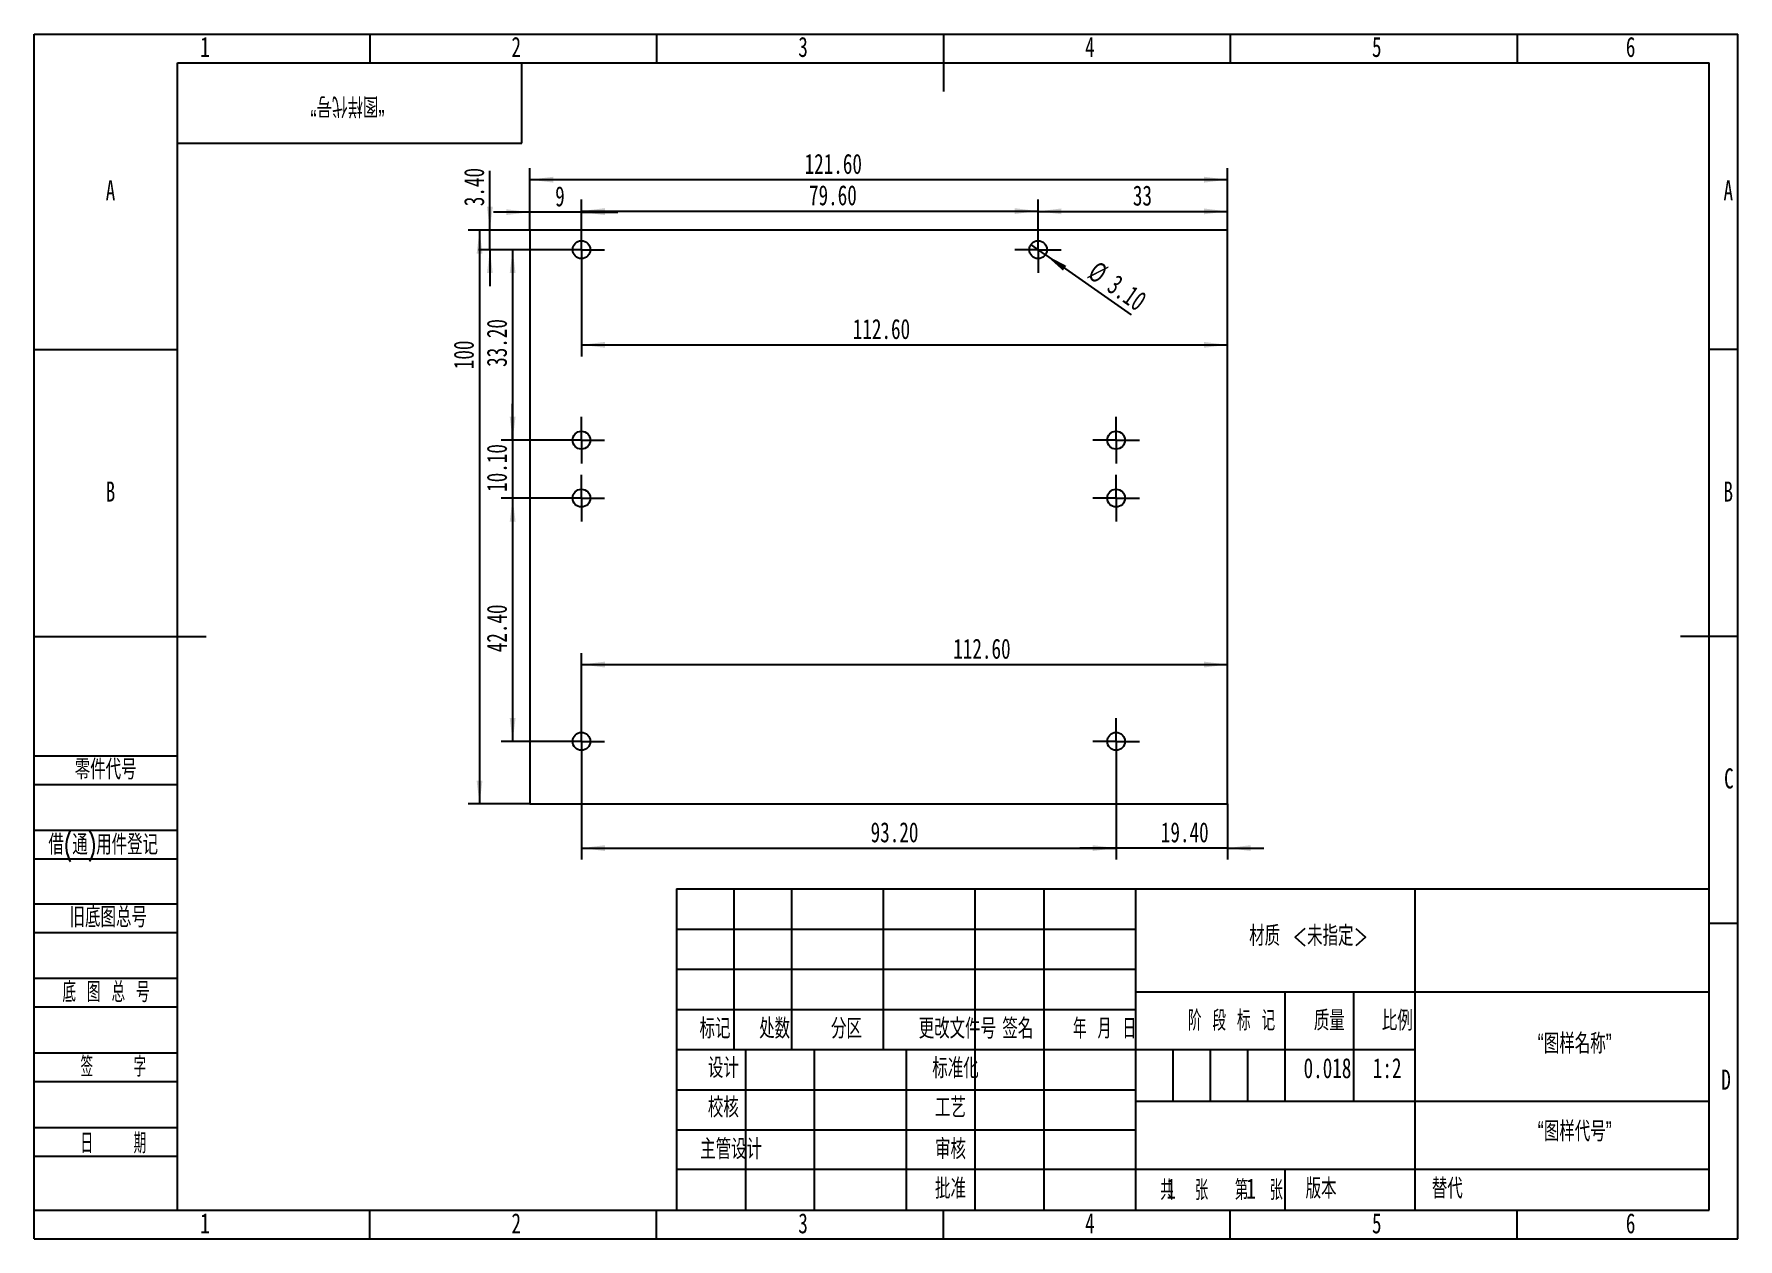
# Model space of a CAD drawing. Header units: millimetres. Extents: x 0 to 297, y 0 to 210.
import ezdxf

# ---------------------------------------------------------------- set-up
doc = ezdxf.new("R2010")
doc.units = ezdxf.units.MM
doc.layers.add('图框', color=7, linetype='Continuous')
doc.layers.add('粗实线层', color=7, linetype='Continuous', lineweight=25)
doc.styles.add('SLDTEXTSTYLE0', font='TXT', dxfattribs={"width": 0.7, "bigfont": 'bigfont'})
doc.styles.add('SLDTEXTSTYLE1', font='TXT', dxfattribs={"width": 0.6, "bigfont": 'bigfont'})
doc.styles.add('SLDTEXTSTYLE2', font='TXT', dxfattribs={"width": 0.614286, "bigfont": 'bigfont'})
doc.styles.add('SLDTEXTSTYLE3', font='TXT', dxfattribs={"width": 0.62, "bigfont": 'bigfont'})
doc.styles.add('SLDTEXTSTYLE4', font='TXT', dxfattribs={"width": 0.566667, "bigfont": 'bigfont'})
doc.styles.add('SLDTEXTSTYLE5', font='TXT', dxfattribs={"width": 0.7})
doc.dimstyles.new('SLDDIMSTYLE0', dxfattribs={"dimtxt": 3.5, "dimasz": 4.08, "dimexe": 0, "dimexo": 0.0625, "dimgap": 0.875, "dimtad": 2, "dimrnd": 1e-09, "dimzin": 4, "dimdsep": 46, "dimtxsty": 'SLDTEXTSTYLE5', "dimsah": 1, "dimcen": 0.09, "dimadec": 0, "dimazin": 1, "dimtfac": 1, "dimtofl": 0, "dimtmove": 0, "dimatfit": 3, "dimfxl": 0, "dimfrac": 2, "dimtolj": 1, "dimtzin": 12, "dimarcsym": 0})
doc.dimstyles.new('SLDDIMSTYLE1', dxfattribs={"dimtxt": 3.5, "dimasz": 4.08, "dimexe": 0, "dimexo": 0.0625, "dimgap": 0.875, "dimtad": 2, "dimrnd": 1e-09, "dimzin": 12, "dimdsep": 46, "dimtxsty": 'SLDTEXTSTYLE5', "dimsah": 1, "dimcen": 0.09, "dimadec": 0, "dimazin": 3, "dimtfac": 1, "dimtofl": 0, "dimtmove": 0, "dimatfit": 3, "dimfxl": 0, "dimfrac": 2, "dimtolj": 1, "dimtzin": 12, "dimarcsym": 0})
doc.dimstyles.new('SLDDIMSTYLE2', dxfattribs={"dimtxt": 3.5, "dimasz": 4.08, "dimexe": 0, "dimexo": 0.0625, "dimgap": 0.875, "dimtad": 2, "dimrnd": 1e-09, "dimzin": 12, "dimdsep": 46, "dimtxsty": 'SLDTEXTSTYLE5', "dimsah": 1, "dimcen": 0.09, "dimadec": 0, "dimazin": 3, "dimtfac": 1, "dimtmove": 0, "dimatfit": 0, "dimfxl": 0, "dimfrac": 2, "dimtolj": 1, "dimtzin": 12, "dimarcsym": 0})
doc.dimstyles.new('SLDDIMSTYLE3', dxfattribs={"dimtxt": 3.5, "dimasz": 4.08, "dimexe": 0, "dimexo": 0.0625, "dimgap": 0.875, "dimtad": 2, "dimrnd": 1e-09, "dimzin": 4, "dimdsep": 46, "dimtxsty": 'SLDTEXTSTYLE5', "dimsah": 1, "dimcen": 0.09, "dimadec": 0, "dimazin": 1, "dimtfac": 1, "dimtmove": 0, "dimatfit": 0, "dimfxl": 0, "dimfrac": 2, "dimtolj": 1, "dimtzin": 12, "dimarcsym": 0})
doc.dimstyles.new('SLDDIMSTYLE4', dxfattribs={"dimtxt": 3.5, "dimasz": 4.08, "dimexe": 0, "dimexo": 0.0625, "dimgap": 0.875, "dimtad": 2, "dimrnd": 1e-09, "dimzin": 4, "dimdsep": 46, "dimtxsty": 'SLDTEXTSTYLE5', "dimblk1": 'NONE', "dimsah": 1, "dimcen": 0, "dimadec": 0, "dimazin": 1, "dimtfac": 1, "dimtmove": 0, "dimatfit": 3, "dimldrblk": 'NONE', "dimfxl": 0, "dimfrac": 2, "dimtolj": 1, "dimtzin": 12, "dimarcsym": 0})

# ---------------------------------------------------------------- blocks, each defined once
blk = doc.blocks.new('_D')
at = {"layer": '图框'}
for p, q in [((86.41, 175.82), (86.41, 186.62)), ((208.01, 184.62), (86.41, 184.62)), ((208.01, 175.82), (208.01, 186.62))]:
    blk.add_line(p, q, dxfattribs=at)
for points in [[(86.41, 184.62), (90.49, 184.11), (90.49, 185.13)], [(208.01, 184.62), (203.93, 185.13), (203.93, 184.11)]]:
    blk.add_solid(points, dxfattribs=at)
at = {"layer": '图框', "insert": (134.31, 189.13), "char_height": 3.5, "attachment_point": 1, "style": 'SLDTEXTSTYLE5'}
blk.add_mtext('121.60', dxfattribs=at)
blk = doc.blocks.new('_D_1')
at = {"layer": '图框'}
for p, q in [((86.41, 175.82), (75.65, 175.82)), ((77.65, 175.82), (77.65, 75.82)), ((86.41, 75.82), (75.65, 75.82))]:
    blk.add_line(p, q, dxfattribs=at)
for points in [[(77.65, 175.82), (77.14, 171.74), (78.16, 171.74)], [(77.65, 75.82), (78.16, 79.9), (77.14, 79.9)]]:
    blk.add_solid(points, dxfattribs=at)
at = {"layer": '图框', "insert": (73.14, 151.59), "char_height": 3.5, "attachment_point": 1, "rotation": 90, "style": 'SLDTEXTSTYLE5'}
blk.add_mtext('100', dxfattribs=at)
blk = doc.blocks.new('_D_2')
at = {"layer": '图框'}
for p, q in [((95.41, 82.67), (95.41, 66.12)), ((188.61, 82.67), (188.61, 66.12)), ((95.41, 68.12), (188.61, 68.12))]:
    blk.add_line(p, q, dxfattribs=at)
for points in [[(95.41, 68.12), (99.49, 67.61), (99.49, 68.63)], [(188.61, 68.12), (184.53, 68.63), (184.53, 67.61)]]:
    blk.add_solid(points, dxfattribs=at)
at = {"layer": '图框', "insert": (145.82, 72.63), "char_height": 3.5, "attachment_point": 1, "style": 'SLDTEXTSTYLE5'}
blk.add_mtext('93.20', dxfattribs=at)
blk = doc.blocks.new('_D_3')
at = {"layer": '图框'}
for p, q in [((95.41, 176.47), (95.41, 181.15)), ((95.41, 179.15), (175.01, 179.15)), ((175.01, 176.47), (175.01, 181.15))]:
    blk.add_line(p, q, dxfattribs=at)
for points in [[(95.41, 179.15), (99.49, 178.64), (99.49, 179.66)], [(175.01, 179.15), (170.93, 179.66), (170.93, 178.64)]]:
    blk.add_solid(points, dxfattribs=at)
at = {"layer": '图框', "insert": (135.08, 183.66), "char_height": 3.5, "attachment_point": 1, "style": 'SLDTEXTSTYLE5'}
blk.add_mtext('79.60', dxfattribs=at)
blk = doc.blocks.new('_D_4')
at = {"layer": '图框'}
for p, q in [((86.41, 178.96), (80.06, 178.96)), ((86.41, 175.82), (86.41, 180.96)), ((95.41, 178.96), (86.41, 178.96)), ((95.41, 176.47), (95.41, 180.96)), ((95.41, 178.96), (101.76, 178.96))]:
    blk.add_line(p, q, dxfattribs=at)
for points in [[(86.41, 178.96), (82.33, 179.47), (82.33, 178.46)], [(95.41, 178.96), (99.49, 178.46), (99.49, 179.47)]]:
    blk.add_solid(points, dxfattribs=at)
at = {"layer": '图框', "insert": (90.83, 183.48), "char_height": 3.5, "attachment_point": 1, "style": 'SLDTEXTSTYLE5'}
blk.add_mtext('9', dxfattribs=at)
blk = doc.blocks.new('_D_5')
at = {"layer": '图框'}
for p, q in [((91.36, 172.42), (81.42, 172.42)), ((83.42, 172.42), (83.42, 139.22)), ((91.36, 139.22), (81.42, 139.22))]:
    blk.add_line(p, q, dxfattribs=at)
for points in [[(83.42, 172.42), (82.91, 168.34), (83.93, 168.34)], [(83.42, 139.22), (83.93, 143.3), (82.91, 143.3)]]:
    blk.add_solid(points, dxfattribs=at)
at = {"layer": '图框', "insert": (78.91, 152), "char_height": 3.5, "attachment_point": 1, "rotation": 90, "style": 'SLDTEXTSTYLE5'}
blk.add_mtext('33.20', dxfattribs=at)
blk = doc.blocks.new('_D_6')
at = {"layer": '图框'}
for p, q in [((83.42, 139.22), (83.42, 145.57)), ((91.36, 139.22), (81.42, 139.22)), ((83.42, 139.22), (83.42, 129.12)), ((91.36, 129.12), (81.42, 129.12)), ((83.42, 129.12), (83.42, 122.77))]:
    blk.add_line(p, q, dxfattribs=at)
for points in [[(83.42, 139.22), (83.93, 143.3), (82.91, 143.3)], [(83.42, 129.12), (82.91, 125.04), (83.93, 125.04)]]:
    blk.add_solid(points, dxfattribs=at)
at = {"layer": '图框', "insert": (78.91, 130.21), "char_height": 3.5, "attachment_point": 1, "rotation": 90, "style": 'SLDTEXTSTYLE5'}
blk.add_mtext('10.10', dxfattribs=at)
blk = doc.blocks.new('_D_7')
at = {"layer": '图框'}
for p, q in [((91.36, 129.12), (81.42, 129.12)), ((83.42, 129.12), (83.42, 86.72)), ((91.36, 86.72), (81.42, 86.72))]:
    blk.add_line(p, q, dxfattribs=at)
for points in [[(83.42, 129.12), (82.91, 125.04), (83.93, 125.04)], [(83.42, 86.72), (83.93, 90.8), (82.91, 90.8)]]:
    blk.add_solid(points, dxfattribs=at)
at = {"layer": '图框', "insert": (78.91, 102.25), "char_height": 3.5, "attachment_point": 1, "rotation": 90, "style": 'SLDTEXTSTYLE5'}
blk.add_mtext('42.40', dxfattribs=at)
blk = doc.blocks.new('_D_8')
at = {"layer": '图框'}
for p, q in [((175.01, 176.47), (175.01, 181.1)), ((175.01, 179.1), (208.01, 179.1)), ((208.01, 175.82), (208.01, 181.1))]:
    blk.add_line(p, q, dxfattribs=at)
for points in [[(175.01, 179.1), (179.09, 178.59), (179.09, 179.61)], [(208.01, 179.1), (203.93, 179.61), (203.93, 178.59)]]:
    blk.add_solid(points, dxfattribs=at)
at = {"layer": '图框', "insert": (191.53, 183.61), "char_height": 3.5, "attachment_point": 1, "style": 'SLDTEXTSTYLE5'}
blk.add_mtext('33', dxfattribs=at)
blk = doc.blocks.new('_D_9')
at = {"layer": '图框'}
for p, q in [((188.61, 82.67), (188.61, 66.12)), ((208.01, 75.82), (208.01, 66.12)), ((188.61, 68.12), (182.26, 68.12)), ((208.01, 68.12), (188.61, 68.12)), ((208.01, 68.12), (214.36, 68.12))]:
    blk.add_line(p, q, dxfattribs=at)
for points in [[(188.61, 68.12), (184.53, 68.63), (184.53, 67.61)], [(208.01, 68.12), (212.09, 67.61), (212.09, 68.63)]]:
    blk.add_solid(points, dxfattribs=at)
at = {"layer": '图框', "insert": (196.41, 72.63), "char_height": 3.5, "attachment_point": 1, "style": 'SLDTEXTSTYLE5'}
blk.add_mtext('19.40', dxfattribs=at)
blk = doc.blocks.new('_D_10')
at = {"layer": '图框'}
for q in [(173.74, 173.31), (191.26, 161.08)]:
    blk.add_line((176.28, 171.54), q, dxfattribs=at)
blk.add_solid([(176.28, 171.54), (179.34, 168.78), (179.92, 169.62)], dxfattribs=at)
at = {"layer": '图框', "char_height": 3.5, "attachment_point": 1, "rotation": 325.0882, "style": 'SLDTEXTSTYLE5'}
for s, insert in [('%%c', (185.42, 170.62)), ('3.10', (188.79, 168.26))]:
    blk.add_mtext(s, dxfattribs=dict(at, insert=insert))
blk = doc.blocks.new('_None')
blk = doc.blocks.new('_D_11')
at = {"layer": '图框'}
for p, q in [((79.45, 175.82), (79.45, 186.14)), ((86.41, 175.82), (77.45, 175.82)), ((79.45, 172.42), (79.45, 175.82)), ((91.36, 172.42), (77.45, 172.42)), ((79.45, 172.42), (79.45, 166.07))]:
    blk.add_line(p, q, dxfattribs=at)
for points in [[(79.45, 175.82), (79.96, 179.9), (78.95, 179.9)], [(79.45, 172.42), (78.95, 168.34), (79.96, 168.34)]]:
    blk.add_solid(points, dxfattribs=at)
at = {"layer": '图框', "insert": (74.94, 180), "char_height": 3.5, "attachment_point": 1, "rotation": 90, "style": 'SLDTEXTSTYLE5'}
blk.add_mtext('3.40', dxfattribs=at)
blk = doc.blocks.new('_D_12')
at = {"layer": '图框'}
for p, q in [((95.41, 90.77), (95.41, 102.11)), ((95.41, 100.11), (208.01, 100.11))]:
    blk.add_line(p, q, dxfattribs=at)
for points in [[(95.41, 100.11), (99.49, 99.6), (99.49, 100.62)], [(208.01, 100.11), (203.93, 100.62), (203.93, 99.6)]]:
    blk.add_solid(points, dxfattribs=at)
at = {"layer": '图框', "insert": (160.22, 104.62), "char_height": 3.5, "attachment_point": 1, "style": 'SLDTEXTSTYLE5'}
blk.add_mtext('112.60', dxfattribs=at)
blk = doc.blocks.new('_D_13')
at = {"layer": '图框'}
for p, q in [((95.41, 168.37), (95.41, 153.83)), ((95.41, 155.83), (208.01, 155.83))]:
    blk.add_line(p, q, dxfattribs=at)
for points in [[(95.41, 155.83), (99.49, 155.33), (99.49, 156.34)], [(208.01, 155.83), (203.93, 156.34), (203.93, 155.33)]]:
    blk.add_solid(points, dxfattribs=at)
at = {"layer": '图框', "insert": (142.71, 160.35), "char_height": 3.5, "attachment_point": 1, "style": 'SLDTEXTSTYLE5'}
blk.add_mtext('112.60', dxfattribs=at)
blk = doc.blocks.new('SW_CENTERMARKSYMBOL_0')
at = {"layer": '图框', "color": 0}
for p, q in [((0, 2.5), (0, 4.05)), ((-2.5, 0), (-4.05, 0)), ((0, 0), (-2.5, 0)), ((0, 0), (0, 2.5)), ((0, 0), (0, -2.5)), ((0, 0), (2.5, 0)), ((2.5, 0), (4.05, 0)), ((0, -2.5), (0, -4.05))]:
    blk.add_line(p, q, dxfattribs=at)
blk = doc.blocks.new('SW_CENTERMARKSYMBOL_1')
at = {"layer": '图框', "color": 0}
for p, q in [((0, 2.5), (0, 4.05)), ((-2.5, 0), (-4.05, 0)), ((0, 0), (-2.5, 0)), ((0, 0), (0, 2.5)), ((0, 0), (0, -2.5)), ((0, 0), (2.5, 0)), ((2.5, 0), (4.05, 0)), ((0, -2.5), (0, -4.05))]:
    blk.add_line(p, q, dxfattribs=at)
blk = doc.blocks.new('SW_CENTERMARKSYMBOL_2')
at = {"layer": '图框', "color": 0}
for p, q in [((0, 2.5), (0, 4.05)), ((-2.5, 0), (-4.05, 0)), ((0, 0), (-2.5, 0)), ((0, 0), (0, 2.5)), ((0, 0), (0, -2.5)), ((0, 0), (2.5, 0)), ((2.5, 0), (4.05, 0)), ((0, -2.5), (0, -4.05))]:
    blk.add_line(p, q, dxfattribs=at)
blk = doc.blocks.new('SW_CENTERMARKSYMBOL_3')
at = {"layer": '图框', "color": 0}
for p, q in [((0, 2.5), (0, 4.05)), ((-2.5, 0), (-4.05, 0)), ((0, 0), (-2.5, 0)), ((0, 0), (0, 2.5)), ((0, 0), (0, -2.5)), ((0, 0), (2.5, 0)), ((2.5, 0), (4.05, 0)), ((0, -2.5), (0, -4.05))]:
    blk.add_line(p, q, dxfattribs=at)
blk = doc.blocks.new('SW_CENTERMARKSYMBOL_4')
at = {"layer": '图框', "color": 0}
for p, q in [((0, 2.5), (0, 4.05)), ((-2.5, 0), (-4.05, 0)), ((0, 0), (-2.5, 0)), ((0, 0), (0, 2.5)), ((0, 0), (0, -2.5)), ((0, 0), (2.5, 0)), ((2.5, 0), (4.05, 0)), ((0, -2.5), (0, -4.05))]:
    blk.add_line(p, q, dxfattribs=at)
blk = doc.blocks.new('SW_CENTERMARKSYMBOL_5')
at = {"layer": '图框', "color": 0}
for p, q in [((0, 2.5), (0, 4.05)), ((-2.5, 0), (-4.05, 0)), ((0, 0), (-2.5, 0)), ((0, 0), (0, 2.5)), ((0, 0), (0, -2.5)), ((0, 0), (2.5, 0)), ((2.5, 0), (4.05, 0)), ((0, -2.5), (0, -4.05))]:
    blk.add_line(p, q, dxfattribs=at)
blk = doc.blocks.new('SW_CENTERMARKSYMBOL_6')
at = {"layer": '图框', "color": 0}
for p, q in [((0, 2.5), (0, 4.05)), ((-2.5, 0), (-4.05, 0)), ((0, 0), (-2.5, 0)), ((0, 0), (0, 2.5)), ((0, 0), (0, -2.5)), ((0, 0), (2.5, 0)), ((2.5, 0), (4.05, 0)), ((0, -2.5), (0, -4.05))]:
    blk.add_line(p, q, dxfattribs=at)
blk = doc.blocks.new('SW_CENTERMARKSYMBOL_7')
at = {"layer": '图框', "color": 0}
for p, q in [((0, 2.5), (0, 4.05)), ((-2.5, 0), (-4.05, 0)), ((0, 0), (-2.5, 0)), ((0, 0), (0, 2.5)), ((0, 0), (0, -2.5)), ((0, 0), (2.5, 0)), ((2.5, 0), (4.05, 0)), ((0, -2.5), (0, -4.05))]:
    blk.add_line(p, q, dxfattribs=at)

msp = doc.modelspace()

# ---------------------------------------------------------------- linework, layer by layer
at = {"color": 7, "linetype": 'Continuous', "lineweight": 25}
for p, q in [((86.409, 175.823), (86.409, 75.823)), ((208.009, 175.823), (86.409, 175.823)), ((208.009, 75.823), (208.009, 175.823)), ((86.409, 75.823), (208.009, 75.823))]:
    msp.add_line(p, q, dxfattribs=at)
for centre in [(95.409, 172.423), (175.009, 172.423), (95.409, 139.223), (188.609, 139.223), (95.409, 129.123), (188.609, 129.123), (95.409, 86.723), (188.609, 86.723)]:
    msp.add_circle(centre, 1.55, dxfattribs=at)
at = {"layer": '图框'}
for p, q in [((0, 0), (0, 210)), ((0, 210), (297, 210)), ((58.5, 210), (58.5, 205)), ((108.5, 210), (108.5, 205)), ((208.5, 210), (208.5, 205)), ((258.5, 210), (258.5, 205)), ((297, 0), (297, 210)), ((0, 155), (25, 155)), ((297, 155), (292, 155)), ((0, 84.221), (25, 84.221)), ((0, 79.221), (25, 79.221)), ((0, 71.221), (25, 71.221)), ((0, 66.221), (25, 66.221)), ((0, 58.43), (25, 58.43)), ((112, 54), (192, 54)), ((297, 55), (292, 55)), ((0, 53.43), (25, 53.43)), ((0, 45.43), (25, 45.43)), ((112, 47), (192, 47)), ((0, 40.43), (25, 40.43)), ((198.5, 33), (198.5, 24)), ((205, 33), (205, 24)), ((211.5, 33), (211.5, 24)), ((0, 32.43), (25, 32.43)), ((0, 27.43), (25, 27.43)), ((0, 19.43), (25, 19.43)), ((0, 14.43), (25, 14.43)), ((0, 5), (25, 5)), ((58.5, 0), (58.5, 5)), ((108.5, 0), (108.5, 5)), ((208.5, 0), (208.5, 5)), ((258.5, 0), (258.5, 5)), ((0, 0), (297, 0))]:
    msp.add_line(p, q, dxfattribs=at)
at = {"layer": '图框', "lineweight": 25}
for p, q in [((158.5, 210), (158.5, 200)), ((0, 105), (30, 105)), ((297, 105), (287, 105)), ((112, 61), (112, 5)), ((112, 61), (292, 61)), ((122, 61), (122, 33)), ((132, 61), (132, 33)), ((148, 61), (148, 33)), ((164, 61), (164, 5)), ((176, 61), (176, 5)), ((191.968, 61.052), (192.005, 5)), ((240.692, 61), (240.692, 5)), ((191.98, 43.052), (291.98, 43.052)), ((218, 43.069), (218, 24.069)), ((230, 43), (230, 24)), ((112, 40), (192, 40)), ((112, 33), (192, 33)), ((124, 33), (124, 5)), ((136, 33), (136, 5)), ((152, 33), (152, 5)), ((192.015, 33), (240.692, 33)), ((112, 26), (192, 26)), ((192, 24), (292, 24)), ((112, 19), (192, 19)), ((112, 12.166), (192, 12.166)), ((192, 12.166), (292, 12.166)), ((218, 12.166), (218, 5)), ((25, 5), (292, 5)), ((158.5, 0), (158.5, 5))]:
    msp.add_line(p, q, dxfattribs=at)
at = {"layer": '图框', "linetype": 'Continuous', "lineweight": 25}
for p, q in [((25, 5), (25, 205)), ((25, 205), (292, 205)), ((292, 5), (292, 205))]:
    msp.add_line(p, q, dxfattribs=at)
at = {"layer": '粗实线层'}
for p, q in [((85, 191), (85, 205)), ((25, 191), (85, 191))]:
    msp.add_line(p, q, dxfattribs=at)

# ---------------------------------------------------------------- block references
at = {"layer": '图框'}
for name, p in [('SW_CENTERMARKSYMBOL_7', (95.409, 172.423)), ('SW_CENTERMARKSYMBOL_6', (175.009, 172.423)), ('SW_CENTERMARKSYMBOL_0', (95.409, 139.223)), ('SW_CENTERMARKSYMBOL_5', (188.609, 139.223)), ('SW_CENTERMARKSYMBOL_3', (95.409, 129.123)), ('SW_CENTERMARKSYMBOL_2', (188.609, 129.123)), ('SW_CENTERMARKSYMBOL_4', (95.409, 86.723)), ('SW_CENTERMARKSYMBOL_1', (188.609, 86.723))]:
    msp.add_blockref(name, p, dxfattribs=at)

# ---------------------------------------------------------------- texts
at = {"layer": '图框', "char_height": 3.5}
for s, insert, attachment_point, style in [('1', (29.794, 209.514), 2, 'SLDTEXTSTYLE5'), ('2', (84.044, 209.514), 2, 'SLDTEXTSTYLE5'), ('3', (134.044, 209.514), 2, 'SLDTEXTSTYLE5'), ('4', (184.044, 209.514), 2, 'SLDTEXTSTYLE5'), ('5', (234.044, 209.514), 2, 'SLDTEXTSTYLE5'), ('6', (278.297, 209.514), 2, 'SLDTEXTSTYLE5'), ('A', (13.32, 184.514), 2, 'SLDTEXTSTYLE5'), ('A', (295.32, 184.514), 2, 'SLDTEXTSTYLE5'), ('B', (13.32, 132.014), 2, 'SLDTEXTSTYLE5'), ('B', (295.32, 132.014), 2, 'SLDTEXTSTYLE5'), ('\\M+197EB\\M+18C8F\\M+191E3\\M+18D86', (7.084, 83.579), 1, 'SLDTEXTSTYLE0'), ('C', (295.427, 82.014), 2, 'SLDTEXTSTYLE5'), ('\\M+18ED8(\\M+192CA)\\M+19770\\M+18C8F\\M+1936F记', (2.496, 70.473), 1, 'SLDTEXTSTYLE0'), ('\\M+18B8C\\M+192EA图总\\M+18D86', (6.194, 57.824), 1, 'SLDTEXTSTYLE0'), ('\\M+18DDE质 <\\M+196A2\\M+18E77\\M+192E8>', (222.156, 54.577), 2, 'SLDTEXTSTYLE0'), ('\\M+192EA 图 总 \\M+18D86', (4.947, 44.766), 1, 'SLDTEXTSTYLE2'), ('标记', (118.697, 38.417), 2, 'SLDTEXTSTYLE0'), ('处\\M+19094', (129.087, 38.417), 2, 'SLDTEXTSTYLE0'), ('\\M+195AA\\M+18BE6', (141.609, 38.417), 2, 'SLDTEXTSTYLE0'), ('\\M+18D58\\M+189FC\\M+195B6\\M+18C8F\\M+18D86', (160.937, 38.417), 2, 'SLDTEXTSTYLE0'), ('签\\M+196BC', (171.476, 38.417), 2, 'SLDTEXTSTYLE0'), ('\\M+1944E \\M+18C8E \\M+193FA', (186.589, 38.417), 2, 'SLDTEXTSTYLE3'), ('阶 \\M+19269 标 记', (208.724, 39.805), 2, 'SLDTEXTSTYLE2'), ('质\\M+197CA', (225.772, 39.805), 2, 'SLDTEXTSTYLE0'), ('\\M+194E4\\M+197E1', (237.619, 39.805), 2, 'SLDTEXTSTYLE0'), ('\\M+18167图样\\M+196BC\\M+18FCC\\M+18168', (268.562, 35.791), 2, 'SLDTEXTSTYLE0'), ('签    \\M+18E9A', (13.81, 31.764), 2, 'SLDTEXTSTYLE4'), ('设计', (120.147, 31.558), 2, 'SLDTEXTSTYLE0'), ('标\\M+18F79\\M+189BB', (160.613, 31.492), 2, 'SLDTEXTSTYLE0'), ('0.018', (225.458, 31.521), 2, 'SLDTEXTSTYLE5'), ('1:2', (235.858, 31.521), 2, 'SLDTEXTSTYLE5'), ('D', (294.93, 29.514), 2, 'SLDTEXTSTYLE5'), ('\\M+18D5A\\M+18A6A', (120.147, 24.679), 2, 'SLDTEXTSTYLE0'), ('\\M+18D48艺', (159.736, 24.643), 2, 'SLDTEXTSTYLE0'), ('\\M+18167图样\\M+191E3\\M+18D86\\M+18168', (268.564, 20.49), 2, 'SLDTEXTSTYLE0'), ('\\M+193FA    \\M+18AFA', (13.81, 18.413), 2, 'SLDTEXTSTYLE4'), ('\\M+18EE5\\M+18AC7设计', (121.506, 17.399), 2, 'SLDTEXTSTYLE0'), ('审\\M+18A6A', (159.736, 17.399), 2, 'SLDTEXTSTYLE0'), ('\\M+194E1\\M+18F79', (159.738, 10.523), 2, 'SLDTEXTSTYLE0'), ('\\M+18BA4  张', (200.481, 10.262), 2, 'SLDTEXTSTYLE1'), ('1', (197.393, 10.531), 1, 'SLDTEXTSTYLE5'), ('\\M+191E6  张', (213.509, 10.262), 2, 'SLDTEXTSTYLE1'), ('1', (211.295, 10.531), 1, 'SLDTEXTSTYLE5'), ('\\M+194C5\\M+1967B', (224.339, 10.531), 2, 'SLDTEXTSTYLE0'), ('\\M+191D6\\M+191E3', (243.641, 10.531), 1, 'SLDTEXTSTYLE0'), ('1', (29.794, 4.475), 2, 'SLDTEXTSTYLE5'), ('2', (84.044, 4.475), 2, 'SLDTEXTSTYLE5'), ('3', (134.044, 4.475), 2, 'SLDTEXTSTYLE5'), ('4', (184.044, 4.475), 2, 'SLDTEXTSTYLE5'), ('5', (234.044, 4.475), 2, 'SLDTEXTSTYLE5'), ('6', (278.297, 4.475), 2, 'SLDTEXTSTYLE5')]:
    msp.add_mtext(s, dxfattribs=dict(at, insert=insert, attachment_point=attachment_point, style=style))
at = {"layer": '图框', "insert": (54.636, 195.655), "char_height": 3.5, "attachment_point": 2, "rotation": 180, "style": 'SLDTEXTSTYLE0'}
msp.add_mtext('\\M+18167图样\\M+191E3\\M+18D86\\M+18168', dxfattribs=at)

# ---------------------------------------------------------------- dimensions: what is measured, and where the dimension line sits
at = {"layer": '图框'}
for base, p1, p2, dimstyle, picture, middle in [((79.455, 175.823), (91.359, 172.423), (86.409, 175.823), 'SLDDIMSTYLE3', '_D_11', (79.455, 183.069)), ((77.648, 75.823), (86.409, 175.823), (86.409, 75.823), 'SLDDIMSTYLE1', '_D_1', (77.648, 153.892)), ((83.421, 139.223), (91.359, 172.423), (91.359, 139.223), 'SLDDIMSTYLE0', '_D_5', (83.421, 155.834)), ((83.421, 129.123), (91.359, 139.223), (91.359, 129.123), 'SLDDIMSTYLE3', '_D_6', (83.421, 134.052)), ((83.421, 86.723), (91.359, 129.123), (91.359, 86.723), 'SLDDIMSTYLE0', '_D_7', (83.421, 106.083))]:
    dim = msp.add_linear_dim(base=base, p1=p1, p2=p2, angle=90, dimstyle=dimstyle, dxfattribs=at)
    dim.commit()
    dim.dimension.update_dxf_attribs({"geometry": picture, "text_midpoint": middle, "dimtype": 160})
for base, p1, p2, dimstyle, picture, middle in [((86.409, 184.618), (208.009, 175.823), (86.409, 175.823), 'SLDDIMSTYLE0', '_D', (138.913, 184.618)), ((86.409, 178.963), (95.409, 176.473), (86.409, 175.823), 'SLDDIMSTYLE2', '_D_4', (91.597, 178.963)), ((175.009, 179.152), (95.409, 176.473), (175.009, 176.473), 'SLDDIMSTYLE0', '_D_3', (138.913, 179.152)), ((208.009, 179.1), (175.009, 176.473), (208.009, 175.823), 'SLDDIMSTYLE1', '_D_8', (193.07, 179.1)), ((208.009, 155.834), (95.409, 168.373), (208.009, 175.823), 'SLDDIMSTYLE0', '_D_13', (147.318, 155.834)), ((208.009, 100.111), (95.409, 90.773), (208.009, 75.823), 'SLDDIMSTYLE0', '_D_12', (164.823, 100.111)), ((188.609, 68.121), (95.409, 82.673), (188.609, 82.673), 'SLDDIMSTYLE0', '_D_2', (149.657, 68.121)), ((188.609, 68.121), (208.009, 75.823), (188.609, 82.673), 'SLDDIMSTYLE3', '_D_9', (200.248, 68.121))]:
    dim = msp.add_linear_dim(base=base, p1=p1, p2=p2, dimstyle=dimstyle, dxfattribs=at)
    dim.commit()
    dim.dimension.update_dxf_attribs({"geometry": picture, "text_midpoint": middle, "dimtype": 160})
dim = msp.add_diameter_dim_2p(p1=(173.738, 173.311), p2=(176.28, 171.536), dimstyle='SLDDIMSTYLE4', dxfattribs=at)
dim.commit()
dim.dimension.update_dxf_attribs({"geometry": '_D_10', "text_midpoint": (187.253, 163.878), "dimtype": 163})

doc.saveas('drawing.dxf')
